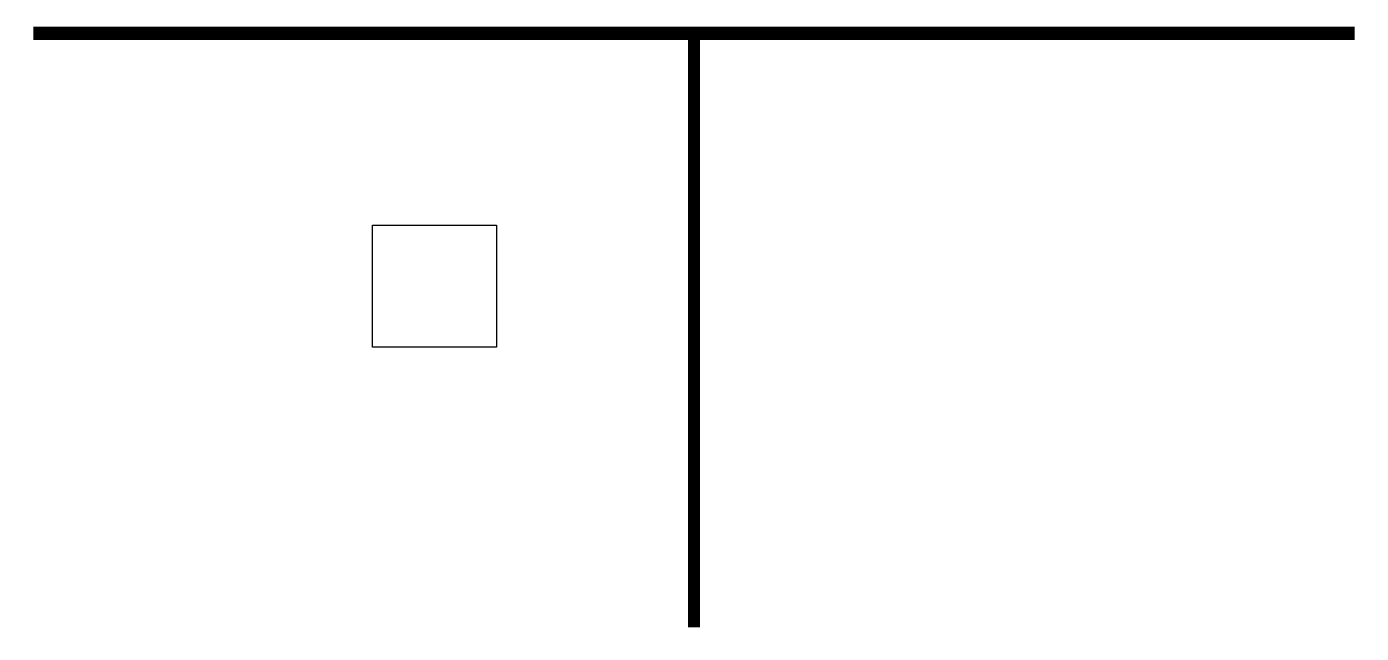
# Model space of a CAD drawing. Extents: x 2.5 to 13.8, y 1.2 to 6.4.
import ezdxf

# ---------------------------------------------------------------- set-up
doc = ezdxf.new("R2010")
doc.units = 0
doc.header["$MEASUREMENT"] = 0
doc.layers.get('0').update_dxf_attribs({"linetype": 'CONTINUOUS'})

msp = doc.modelspace()

# ---------------------------------------------------------------- linework, layer by layer
for points, const_width in [([(2.53, 6.338), (13.73, 6.338)], 0.112), ([(8.13, 6.338), (8.13, 1.298)], 0.101)]:
    msp.add_lwpolyline(points, dxfattribs=dict(const_width=const_width))
msp.add_lwpolyline([(5.406, 4.711), (6.457, 4.711), (6.457, 3.675), (5.406, 3.675)], close=True)

doc.saveas('drawing.dxf')
